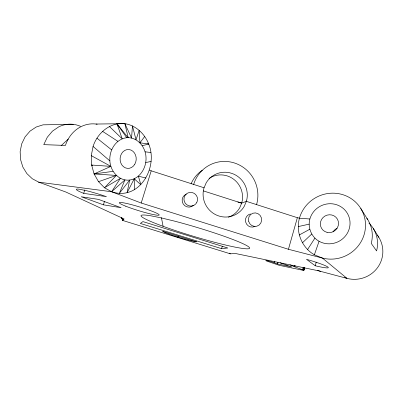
<?xml version="1.0" encoding="UTF-8"?>
<svg xmlns="http://www.w3.org/2000/svg" width="403" height="403" viewBox="0 0 403 403"><rect width="100%" height="100%" fill="white"/><g stroke="black" fill="none" stroke-linecap="round" stroke-linejoin="round"><path stroke-width="0.6" d="M109.853 160.878C109.047 150.465 115.812 138.904 126.829 137.695C137.504 136.944 145.574 147.12 145.997 157.135C146.677 167.29 140.325 178.514 129.645 180.07C118.814 181.3 110.331 171.043 109.853 160.878L93.073 146.445C97.319 133.025 110.266 121.928 124.87 123.661C135.942 125.373 144.707 133.821 148.712 144.027C158.51 167.421 139.237 201.278 111.596 191.742L38.759 182.171L32.305 178.751L26.865 173.582L22.84 167.018L20.543 159.507L20.15 151.599L21.702 143.861L25.082 136.869L30.034 131.121L36.184 127.021L43.076 124.829L73.341 124.341M319.065 241.281C311.383 236.969 307.504 227.468 309.867 218.995A20.624 19.893 -28.4 0 1 336.797 204.795A20.624 19.893 -28.4 0 1 348.011 231.952A20.624 19.893 -28.4 0 1 319.065 241.281L314.365 254.802L322.43 258.066L346.968 278.372A28.26 27.565 -10.9 0 0 377.777 267.32A28.26 27.565 -10.9 0 0 377.48 235.352M314.365 254.802C301.842 247.638 295.545 232.068 299.444 218.194A33.892 32.739 -27.4 0 1 341.029 194.17A33.892 32.739 -27.4 0 1 364.206 234.365A33.892 32.739 -27.4 0 1 322.43 258.066L288.432 249.281L141.211 203.026L111.596 191.742L104.488 187.763L98.508 181.693L94.101 173.935L91.622 165.039L91.264 155.644L93.073 146.445M315.232 265.768L306.492 259.33A22.986 2 15.9 0 1 327.871 267.028A22.986 2 15.9 0 1 315.232 265.768L316.239 262.131M280.156 262.811L291.757 266.932L277.501 263.93L274.08 262.665A5.058 0.373 16.2 0 0 267.194 260.67A5.058 0.373 16.2 0 0 267.194 261.22L279.203 265.31L303.771 270.453L302.542 269.758L303.212 267.36M303.293 270.06L303.963 267.663M303.555 270.181L304.391 267.194M303.61 270.458L304.275 268.076M303.736 270.287L304.401 267.894M303.771 270.453L304.502 267.98M303.847 270.423L304.512 268.035M302.542 269.758L294.004 266.549L294.346 265.34M294.784 266.857L295.127 265.648M277.501 263.93L277.994 262.182M288.432 249.281L297.359 217.696L299.444 218.194L309.867 218.995M274.08 262.665L274.413 261.497M221.574 248.651L227.796 248.001L142.904 221.61L140.36 223.443L221.574 248.651L222.265 246.314M177.889 237.09L178.242 235.926M141.211 203.026L151.221 170.822L149.442 170.081M103.405 204.825L121.071 207.691L98.483 199.379L81.27 196.76L103.405 204.825L104.518 201.319M83.673 193.375L106.422 196.634L101.294 194.946A23.827 2.176 17.5 0 0 86.328 190.664L79.315 189.219A23.827 2.176 17.5 0 0 80.378 191.974L83.673 193.375L84.786 189.904M297.359 217.696L246.339 201.334L241.684 203.117L239.679 207.908A21.848 21.394 63.9 0 1 228.385 217.222M145.951 178.03L138.385 176.171L140.843 184.73L134.234 178.786L127.101 192.725L129.645 180.07L119.318 193.425L124.92 179.934L111.596 191.742L120.381 178.358L104.488 187.763L116.341 175.431L94.101 173.935L110.875 166.379L91.264 155.644M307.534 249.608L314.884 238.153M142.128 145.755L148.712 144.027L139.922 142.818L144.748 136.421M344.706 277.445L346.968 278.372L318.299 270.751L235.463 253.502L230.375 253.825L122.744 220.466L124.079 218.945L65.765 191.989L38.759 182.171A29.61 27.243 88.6 0 0 40.466 182.725M302.371 242.853L311.715 234.057M61.13 145.669L68.303 139.055M299.202 235.014L309.751 229.282M203.374 190.896L241.619 203.142L241.78 202.754A21.843 21.384 63.9 0 0 233.579 179.174A21.843 21.384 63.9 0 0 209.026 178.438M98.508 181.693L116.341 175.431M298.21 226.607L309.126 224.149M145.735 162.58L151.12 161.407M94.101 173.935L113.092 171.351M96.03 124.048L124.87 123.661L131.564 138.033L132.451 125.852L136.023 139.786L139.216 130.214L139.922 142.818M110.875 166.379L91.622 165.039L92.745 165.557M145.07 151.795L150.873 152.536M237.825 201.958L241.684 203.117M317.564 270.413L320.667 271.38M151.221 170.822L204.079 187.778M147.558 143.639L148.712 144.027M294.004 266.549L289.999 264.862M102.468 131.297L117.888 141.337M229.413 253.139L230.375 253.825M96.906 138.128L111.616 149.84M109.329 126.431L122.19 138.818L116.981 123.842L128.225 137.796L124.87 123.661M126.723 137.72L116.981 123.842M360.801 208.517L367.853 219.786M373.319 228.531L378.84 237.352M121.489 217.267L122.673 220.053A23.772 0.735 -72.4 0 0 123.303 219.328M121.505 217.282L122.673 220.053M121.555 217.595L122.744 220.466M161.467 217.912L163.099 226.315M134.234 178.786L134.416 189.737M97.183 124.22A32.93 29.056 -89 0 0 65.422 145.438L43.766 144.642L47.292 137.237L52.44 131.156L58.803 126.819A31.283 28.185 -90 0 1 80.469 126.295M366.826 218.23A31.681 30.754 -22.2 0 1 371.249 243.412L376.573 250.903A29.973 29.182 -17.1 0 0 368.871 222.99M333.039 231.901A8.448 8.201 -22.4 0 1 337.089 228.345M193.652 184.433A33.419 32.683 63.9 0 1 234.455 162.983A33.419 32.683 63.9 0 1 256.56 204.613M191.067 183.833A32.245 31.58 63.9 0 1 202.286 170.268M255.069 226.335A6.67 6.493 73.2 0 1 245.623 221.907L245.447 220.174A6.67 6.493 73.2 0 1 250.439 213.958M193.339 205.404A6.745 6.649 58.4 0 1 183.184 203.948A6.745 6.649 58.4 0 1 186.267 194.165M246.505 200.936L244.278 206.271A22.503 22.009 63.9 0 1 216.547 215.106A22.503 22.009 63.9 0 1 203.908 188.181L206.195 182.826A22.503 22.009 63.9 0 1 233.841 174.172A22.503 22.009 63.9 0 1 246.505 200.936M196.785 202.457L195.772 203.908A6.871 6.77 58.6 0 1 186.614 204.618A6.871 6.77 58.6 0 1 185.007 195.49A6.871 6.77 58.6 0 1 193.883 193.203L195.339 194.246A6.871 6.77 58.6 0 1 196.785 202.457M161.225 217.887L150.974 215.832A56.732 4.76 16.7 0 0 180.368 232.224A56.732 4.76 16.7 0 0 249.578 247.744A56.732 4.76 16.7 0 0 174.242 221.051L161.225 217.887M196.513 241.82L162.721 231.337A18.382 1.325 16.8 0 0 177.834 237.075A18.382 1.325 16.8 0 0 196.513 241.82M248.591 221.146L248.409 219.383A6.791 6.604 73.1 0 1 257.98 213.645A6.791 6.604 73.1 0 1 259.154 225.03A6.791 6.604 73.1 0 1 248.591 221.146M327.065 232.35A9.163 8.841 -28.4 0 0 338.218 221.121A9.163 8.841 -28.4 0 0 323.01 217.555A9.163 8.841 -28.4 0 0 327.065 232.35M125.827 206.24A20.875 1.914 17.1 0 0 158.737 215.227A20.875 1.914 17.1 0 0 133.131 205.082A20.875 1.914 17.1 0 0 125.827 206.24M134.698 164.404A9.455 8.065 -88 0 0 128.975 149.543A9.455 8.065 -88 0 0 120.804 162.928A9.455 8.065 -88 0 0 134.698 164.404"/></g></svg>
